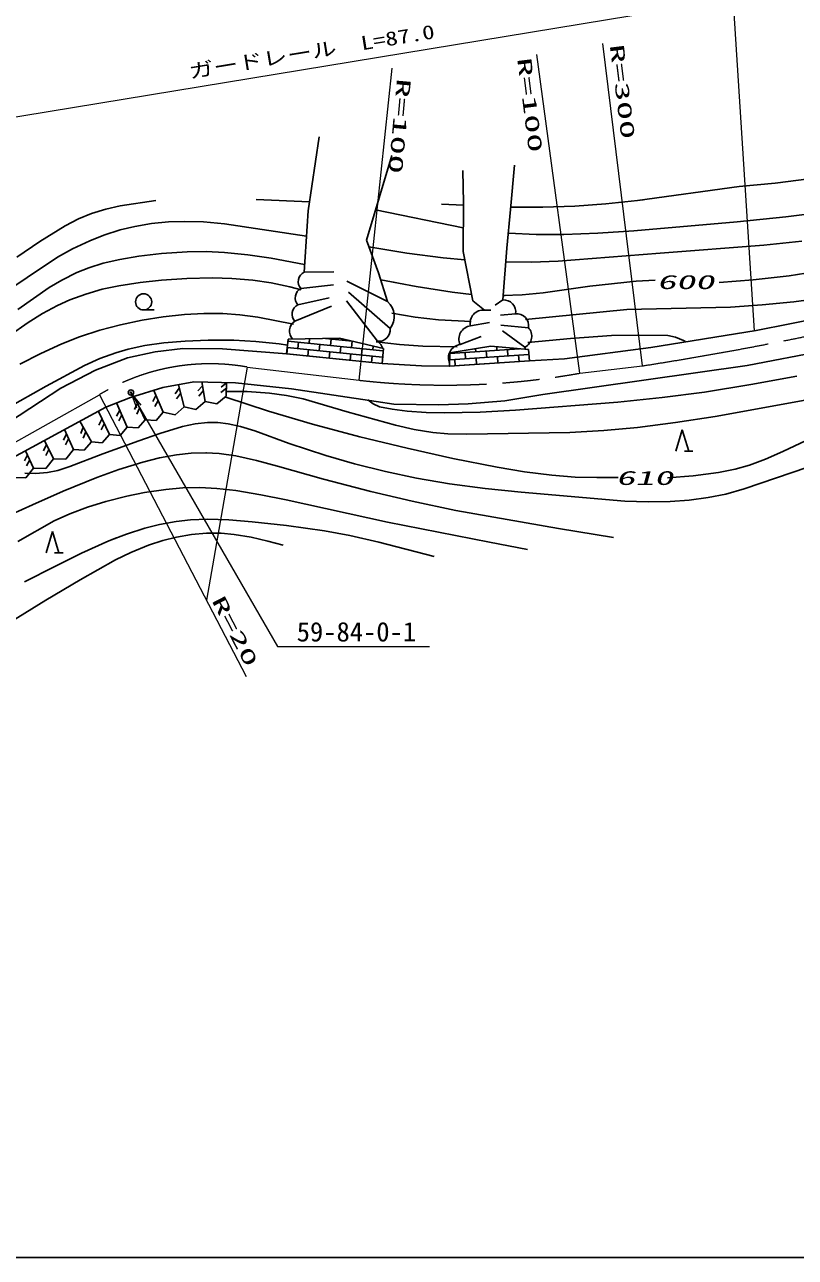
# Model space of a CAD drawing. Units: millimetres, scale not verified. Extents: x 40000 to 680000, y 20000 to 380000.
# Drawn here: x 85981 to 158424, y 205000 to 320764 of the extents above; entities that cross this region are included whole.
import ezdxf
from ezdxf.enums import TextEntityAlignment as Align

# ---------------------------------------------------------------- set-up
doc = ezdxf.new("R2010")
doc.units = ezdxf.units.MM
doc.header["$LTSCALE"] = 1000
doc.header["$PDMODE"] = 32
doc.header["$PDSIZE"] = 500
doc.linetypes.add('CHAIN', pattern=[18.5, 12, -1.5, 3.5, -1.5])
for name, color, linetype, lineweight in [('M-BGD', 7, 'Continuous', 25), ('M-BMK', 2, 'CHAIN', 13), ('M-BMK-SRVR', 3, 'Continuous', 25), ('M-STR-HTXT', 7, 'Continuous', 13), ('M-TTL-BAND', 7, 'Continuous', 25)]:
    doc.layers.add(name, color=color, linetype=linetype, lineweight=lineweight)
doc.layers.add('M-OTRS', color=6, linetype='Continuous')
doc.styles.add('ＭＳ ゴシック', font='')
doc.styles.get('ＭＳ ゴシック').set_extended_font_data('MS Gothic')

# ---------------------------------------------------------------- blocks, each defined once
blk = doc.blocks.new('open_arrow')
at = {"color": 0, "linetype": 'Continuous', "lineweight": -2}
blk.add_lwpolyline([(7.5, 1.25), (0, 0), (7.5, -1.25)], dxfattribs=at)

msp = doc.modelspace()

# ---------------------------------------------------------------- linework, layer by layer
at = {"layer": 'M-BGD'}
for p, q in [((112627, 303294), (113667, 310214)), ((118104, 300531), (120497, 308461)), ((127181, 307075), (127218, 304031)), ((132036, 307571), (131663, 303411)), ((153133, 305568), (156519, 305885)), ((156519, 305885), (159705, 306293)), ((143596, 304245), (153133, 305568)), ((92263, 303021), (93600, 303440)), ((92263, 303021), (93600, 303440)), ((93600, 303440), (94969, 303763)), ((93600, 303440), (94969, 303763)), ((94969, 303763), (98321, 304262)), ((107759, 304342), (112750, 304115)), ((118964, 303382), (127209, 301675)), ((125154, 303911), (127217, 303799)), ((127218, 304031), (127200, 299464)), ((131663, 303411), (131316, 299759)), ((131682, 303629), (134683, 303624)), ((131682, 303629), (134683, 303624)), ((134683, 303624), (137682, 303724)), ((134683, 303624), (137682, 303724)), ((137682, 303724), (140612, 303929)), ((137682, 303724), (140612, 303929)), ((140612, 303929), (143596, 304245)), ((140612, 303929), (143596, 304245)), ((143596, 304245), (144131, 304313)), ((89787, 301881), (91029, 302516)), ((89787, 301881), (91029, 302516)), ((91029, 302516), (92263, 303021)), ((91029, 302516), (92263, 303021)), ((97915, 302084), (99515, 302243)), ((99515, 302243), (100982, 302290)), ((100982, 302290), (102781, 302235)), ((102781, 302235), (104776, 302060)), ((112244, 297516), (112627, 303294)), ((143252, 301398), (152947, 302242)), ((152947, 302242), (157522, 302714)), ((157522, 302714), (162002, 303278)), ((87408, 300392), (89787, 301881)), ((92094, 300466), (93430, 300995)), ((93430, 300995), (94960, 301481)), ((94960, 301481), (96329, 301812)), ((96329, 301812), (97915, 302084)), ((104776, 302060), (112469, 300907)), ((131451, 301186), (134053, 301072)), ((134053, 301072), (136660, 301065)), ((136660, 301065), (139858, 301176)), ((136660, 301065), (139858, 301176)), ((139858, 301176), (143252, 301398)), ((139858, 301176), (143252, 301398)), ((85253, 298919), (87408, 300392)), ((90469, 299696), (92094, 300466)), ((90469, 299696), (92094, 300466)), ((119246, 297470), (118104, 300531)), ((118345, 299884), (121900, 299317)), ((145706, 299294), (155448, 300062)), ((155448, 300062), (159029, 300441)), ((80953, 293496), (89068, 298924)), ((89068, 298924), (90469, 299696)), ((89068, 298924), (90469, 299696)), ((93355, 298350), (94919, 298716)), ((94919, 298716), (96715, 299018)), ((96715, 299018), (98858, 299269)), ((96715, 299018), (98858, 299269)), ((98858, 299269), (101258, 299443)), ((98858, 299269), (101258, 299443)), ((101258, 299443), (103053, 299466)), ((103053, 299466), (104774, 299382)), ((104774, 299382), (106962, 299157)), ((106962, 299157), (109140, 298831)), ((109140, 298831), (112292, 298239)), ((121900, 299317), (125309, 298879)), ((125309, 298879), (127352, 298684)), ((127200, 299464), (128107, 294815)), ((131316, 299759), (130924, 294909)), ((136114, 298568), (145706, 299294)), ((90894, 297482), (92024, 297934)), ((92024, 297934), (93355, 298350)), ((112244, 297516), (115030, 297547)), ((131212, 298480), (133613, 298472)), ((133613, 298472), (136114, 298568)), ((157848, 297169), (160197, 297559)), ((88285, 296076), (89478, 296781)), ((88285, 296076), (89478, 296781)), ((89478, 296781), (90894, 297482)), ((89478, 296781), (90894, 297482)), ((94832, 296251), (96835, 296564)), ((94832, 296251), (96835, 296564)), ((96835, 296564), (98859, 296773)), ((96835, 296564), (98859, 296773)), ((98859, 296773), (101229, 296929)), ((101229, 296929), (103646, 296985)), ((103646, 296985), (105448, 296934)), ((103646, 296985), (105448, 296934)), ((105448, 296934), (107433, 296766)), ((105448, 296934), (107433, 296766)), ((107433, 296766), (109157, 296506)), ((109157, 296506), (110915, 296132)), ((120083, 294752), (116261, 296665)), ((120083, 294752), (119246, 297470)), ((119448, 296812), (120807, 296556)), ((119448, 296812), (122782, 296174)), ((139096, 296191), (143453, 296678)), ((143453, 296678), (145259, 296770)), ((151277, 296535), (154472, 296790)), ((151277, 296535), (154472, 296790)), ((154472, 296790), (157848, 297169)), ((154472, 296790), (157848, 297169)), ((85338, 294007), (88285, 296076)), ((90231, 294918), (91721, 295468)), ((91721, 295468), (93258, 295908)), ((93258, 295908), (94832, 296251)), ((110915, 296132), (111970, 295871)), ((111954, 295979), (114999, 296335)), ((120331, 292227), (116408, 295628)), ((122782, 296174), (126157, 295634)), ((126157, 295634), (127986, 295437)), ((130957, 295319), (132741, 295394)), ((130957, 295319), (131151, 295322)), ((132741, 295394), (134727, 295584)), ((134727, 295584), (139096, 296191)), ((87669, 293641), (89069, 294390)), ((87669, 293641), (89069, 294390)), ((89069, 294390), (90231, 294918)), ((111374, 292904), (114811, 294330)), ((111664, 294441), (114590, 295096)), ((119151, 291040), (116230, 294838)), ((128107, 294815), (129199, 293960)), ((130924, 294909), (130218, 294421)), ((142598, 294029), (152312, 294245)), ((152312, 294245), (155307, 294442)), ((152312, 294245), (155307, 294442)), ((155307, 294442), (158293, 294742)), ((155307, 294442), (158293, 294742)), ((158293, 294742), (161542, 295171)), ((86317, 292801), (87669, 293641)), ((86317, 292801), (87669, 293641)), ((94990, 292580), (97014, 293007)), ((97014, 293007), (99003, 293332)), ((97164, 293968), (98164, 293968)), ((99003, 293332), (101006, 293549)), ((101006, 293549), (102812, 293641)), ((101006, 293549), (102812, 293641)), ((102812, 293641), (104614, 293627)), ((102812, 293641), (104614, 293627)), ((104614, 293627), (106209, 293518)), ((106209, 293518), (107894, 293297)), ((107894, 293297), (111247, 292626)), ((120509, 293679), (122685, 293307)), ((120509, 293679), (122685, 293307)), ((122685, 293307), (124872, 293045)), ((122685, 293307), (124872, 293045)), ((124872, 293045), (127948, 292877)), ((129199, 293960), (129813, 293959)), ((132126, 293608), (130702, 293479)), ((133051, 293064), (142598, 294029)), ((154740, 292039), (163358, 293739)), ((84519, 291526), (86317, 292801)), ((84519, 291526), (86317, 292801)), ((91149, 291439), (93051, 292064)), ((93051, 292064), (94990, 292580)), ((127882, 292488), (129682, 292803)), ((133329, 292307), (130751, 292530)), ((133007, 290470), (130885, 292016)), ((144836, 290435), (154740, 292039)), ((87491, 289875), (89477, 290780)), ((89477, 290780), (91149, 291439)), ((95708, 290295), (97269, 290628)), ((97269, 290628), (99057, 290877)), ((97269, 290628), (99057, 290877)), ((99057, 290877), (101063, 291043)), ((99057, 290877), (101063, 291043)), ((101063, 291043), (103233, 291130)), ((103233, 291130), (105632, 291121)), ((105632, 291121), (107711, 291011)), ((107711, 291011), (109900, 290786)), ((109900, 290786), (110687, 290679)), ((110742, 291227), (110604, 289855)), ((110741, 291227), (110604, 289855)), ((110724, 291049), (119636, 290144)), ((110740, 291048), (110758, 291228)), ((115582, 291318), (110741, 291227)), ((110742, 291227), (115583, 291318)), ((111674, 290350), (111735, 290947)), ((112730, 290845), (112772, 291265)), ((113664, 290147), (113725, 290744)), ((114258, 291293), (116767, 291038)), ((114720, 290643), (114780, 291240)), ((119711, 290342), (115582, 291318)), ((115583, 291318), (119712, 290342)), ((115775, 291139), (115788, 291270)), ((116709, 290441), (116770, 291037)), ((118699, 290239), (118733, 290573)), ((119023, 290983), (121208, 290717)), ((119023, 290983), (121208, 290717)), ((121208, 290717), (123401, 290561)), ((121208, 290717), (123401, 290561)), ((126903, 290721), (128903, 291484)), ((133291, 290928), (137275, 291299)), ((137275, 291299), (141157, 291562)), ((141157, 291562), (143758, 291616)), ((141157, 291562), (143758, 291616)), ((143758, 291616), (146445, 291562)), ((143758, 291616), (146445, 291562)), ((146445, 291562), (147169, 291401)), ((146445, 291562), (147169, 291401)), ((147169, 291401), (147916, 291115)), ((147916, 291115), (148071, 291048)), ((85539, 288870), (87491, 289875)), ((92647, 288309), (95646, 289464)), ((93058, 289400), (94554, 289957)), ((93058, 289400), (94554, 289957)), ((94554, 289957), (95708, 290295)), ((95646, 289464), (98257, 290051)), ((98257, 290051), (100843, 290346)), ((100843, 290346), (104577, 290323)), ((104577, 290323), (110614, 289854)), ((110604, 289855), (119572, 288944)), ((110614, 289854), (119598, 288942)), ((110619, 289854), (110679, 290451)), ((110664, 290452), (119604, 289544)), ((112608, 289651), (112669, 290248)), ((114598, 289449), (114659, 290046)), ((115654, 289945), (115715, 290542)), ((116588, 289247), (116649, 289844)), ((117644, 289743), (117704, 290340)), ((118578, 289045), (118639, 289642)), ((119572, 288944), (119711, 290342)), ((119578, 288943), (119712, 290342)), ((123401, 290561), (126641, 290502)), ((125943, 289952), (125924, 288694)), ((125944, 289952), (125925, 288693)), ((125934, 289295), (133384, 289777)), ((129801, 290559), (125943, 289952)), ((125943, 289897), (132499, 290321)), ((125944, 289952), (129803, 290559)), ((126383, 289925), (126376, 290020)), ((127419, 289391), (127380, 289990)), ((128378, 290054), (128360, 290332)), ((128456, 288857), (128417, 289456)), ((129415, 289520), (129376, 290119)), ((133334, 290247), (129801, 290559)), ((133336, 290247), (129803, 290559)), ((130374, 290184), (130353, 290510)), ((130452, 288986), (130413, 289585)), ((131411, 289649), (131372, 290248)), ((132370, 290313), (132369, 290332)), ((132448, 289115), (132409, 289714)), ((133444, 289180), (133334, 290247)), ((133446, 289180), (133336, 290247)), ((136722, 289393), (144836, 290435)), ((153901, 288754), (161435, 290194)), ((88001, 286820), (91595, 288744)), ((89399, 286636), (92647, 288309)), ((91595, 288744), (93058, 289400)), ((91595, 288744), (93058, 289400)), ((119573, 288944), (123278, 288709)), ((123278, 288709), (125895, 288691)), ((125895, 288691), (133446, 289180)), ((125924, 288694), (133444, 289180)), ((126460, 288728), (126421, 289327)), ((133446, 289180), (136722, 289393)), ((134700, 286042), (153901, 288754)), ((98976, 286677), (101874, 287228)), ((101874, 287228), (105809, 287138)), ((102944, 285379), (102629, 287211)), ((104957, 287113), (104443, 286731)), ((104914, 285889), (104959, 287158)), ((105809, 287138), (111077, 286566)), ((154229, 286963), (158556, 287767)), ((84349, 284749), (88001, 286820)), ((87469, 285385), (89399, 286636)), ((95926, 285760), (98976, 286677)), ((98328, 285942), (98025, 285377)), ((99004, 284360), (98123, 286420)), ((100517, 286612), (100135, 286098)), ((100644, 286128), (100262, 285614)), ((100974, 284870), (100428, 286953)), ((102691, 286854), (102266, 286375)), ((102775, 286361), (102350, 285882)), ((104940, 286613), (104426, 286231)), ((104886, 286318), (106886, 286299)), ((104886, 286318), (106886, 286299)), ((106886, 286299), (108993, 286165)), ((106886, 286299), (108993, 286165)), ((108993, 286165), (110581, 285947)), ((108993, 286165), (110581, 285947)), ((110581, 285947), (112149, 285624)), ((110581, 285947), (112149, 285624)), ((111077, 286566), (119009, 285388)), ((131116, 285430), (134700, 286042)), ((145920, 285743), (149886, 286259)), ((149886, 286259), (154229, 286963)), ((83374, 279296), (93619, 284831)), ((84464, 283411), (87469, 285385)), ((93619, 284831), (95926, 285760)), ((95630, 282967), (94630, 285238)), ((97317, 283663), (96262, 285861)), ((96576, 285206), (96299, 284629)), ((98524, 285482), (98222, 284917)), ((100974, 284870), (100116, 284123)), ((102086, 284632), (100974, 284870)), ((102944, 285379), (102086, 284632)), ((104056, 285142), (102944, 285379)), ((104914, 285889), (104056, 285142)), ((104907, 285784), (108900, 284478)), ((112149, 285624), (112169, 285620)), ((112149, 285624), (116304, 284391)), ((118253, 285520), (118745, 285170)), ((118253, 285520), (118745, 285170)), ((118253, 285520), (118745, 285170)), ((118745, 285170), (119351, 284881)), ((118745, 285170), (119351, 284881)), ((118745, 285170), (119351, 284881)), ((119009, 285388), (120687, 285122)), ((119351, 284881), (120523, 284643)), ((119351, 284881), (120523, 284643)), ((119351, 284881), (120523, 284643)), ((120687, 285122), (124901, 285045)), ((124901, 285045), (127684, 285161)), ((127684, 285161), (131116, 285430)), ((132109, 284564), (141742, 285307)), ((141742, 285307), (145920, 285743)), ((150900, 283969), (160381, 285698)), ((93943, 282270), (92909, 284448)), ((93251, 283727), (92971, 283151)), ((94922, 284575), (94626, 284008)), ((95124, 284117), (94827, 283550)), ((96793, 284755), (96515, 284178)), ((97317, 283663), (96648, 282893)), ((98335, 283590), (97317, 283663)), ((99004, 284360), (98335, 283590)), ((100116, 284123), (99004, 284360)), ((108900, 284478), (113025, 283238)), ((116304, 284391), (120825, 283160)), ((120523, 284643), (121926, 284475)), ((120523, 284643), (121926, 284475)), ((121926, 284475), (123714, 284333)), ((123714, 284333), (125406, 284300)), ((125406, 284300), (128804, 284383)), ((128804, 284383), (132109, 284564)), ((147143, 283390), (150900, 283969)), ((90569, 280876), (89728, 282729)), ((92256, 281573), (91184, 283515)), ((91496, 282950), (91251, 282358)), ((91737, 282512), (91493, 281921)), ((93466, 283275), (93186, 282699)), ((95630, 282967), (94961, 282196)), ((96648, 282893), (95630, 282967)), ((98674, 282376), (100819, 283034)), ((98674, 282376), (100819, 283034)), ((100819, 283034), (101995, 283278)), ((100819, 283034), (101995, 283278)), ((101995, 283278), (103170, 283403)), ((101995, 283278), (103170, 283403)), ((103170, 283403), (104128, 283397)), ((104128, 283397), (105100, 283285)), ((105100, 283285), (106261, 283033)), ((105100, 283285), (106261, 283033)), ((106261, 283033), (107611, 282621)), ((106261, 283033), (107611, 282621)), ((107611, 282621), (110850, 281442)), ((113025, 283238), (117473, 282064)), ((120825, 283160), (122582, 282750)), ((120825, 283160), (122582, 282750)), ((120825, 283160), (122582, 282750)), ((122582, 282750), (124355, 282455)), ((122582, 282750), (124355, 282455)), ((122582, 282750), (124355, 282455)), ((137220, 282462), (140415, 282649)), ((140415, 282649), (143572, 282939)), ((143572, 282939), (147143, 283390)), ((147199, 280709), (147798, 282709)), ((147798, 282709), (148399, 280710)), ((88030, 281326), (87761, 280745)), ((88695, 279993), (87839, 281708)), ((89911, 282326), (89621, 281755)), ((90117, 281871), (89828, 281300)), ((92256, 281573), (91587, 280803)), ((93274, 281500), (92256, 281573)), ((93943, 282270), (93274, 281500)), ((93331, 280471), (96720, 281667)), ((93331, 280471), (96720, 281667)), ((94961, 282196), (93943, 282270)), ((96720, 281667), (98674, 282376)), ((96720, 281667), (98674, 282376)), ((110850, 281442), (114304, 280302)), ((117473, 282064), (121947, 280989)), ((124355, 282455), (124362, 282454)), ((124355, 282455), (125754, 282342)), ((124355, 282455), (125754, 282342)), ((125754, 282342), (127554, 282311)), ((125754, 282342), (127554, 282311)), ((127554, 282311), (137220, 282462)), ((157261, 280666), (159981, 281972)), ((86250, 280362), (85961, 279790)), ((86820, 279110), (86072, 280754)), ((88253, 280879), (87984, 280298)), ((90569, 280876), (89853, 279966)), ((90235, 279277), (93331, 280471)), ((90235, 279277), (93331, 280471)), ((91587, 280803), (90569, 280876)), ((98657, 280079), (100241, 280370)), ((100241, 280370), (101631, 280521)), ((100241, 280370), (101631, 280521)), ((101631, 280521), (103020, 280557)), ((101631, 280521), (103020, 280557)), ((103020, 280557), (103068, 280556)), ((103020, 280557), (104255, 280485)), ((104255, 280485), (105830, 280265)), ((105830, 280265), (107790, 279841)), ((105830, 280265), (107790, 279841)), ((114304, 280302), (116994, 279528)), ((114304, 280302), (116994, 279528)), ((121947, 280989), (126240, 280029)), ((147999, 280709), (148799, 280710)), ((153617, 277157), (162730, 280294)), ((155613, 279943), (157261, 280666)), ((155613, 279943), (157261, 280666)), ((86820, 279110), (86104, 278200)), ((86458, 279907), (86168, 279335)), ((87978, 279083), (86820, 279110)), ((88695, 279993), (87978, 279083)), ((89853, 279966), (88695, 279993)), ((89088, 278905), (90235, 279277)), ((89088, 278905), (90235, 279277)), ((94830, 278984), (97087, 279687)), ((97087, 279687), (98657, 280079)), ((107790, 279841), (109740, 279313)), ((107790, 279841), (109740, 279313)), ((109740, 279313), (114073, 278078)), ((116994, 279528), (119888, 278805)), ((116994, 279528), (119888, 278805)), ((126240, 280029), (130397, 279205)), ((130397, 279205), (132966, 278776)), ((130397, 279205), (132966, 278776)), ((151206, 278711), (152767, 279023)), ((152767, 279023), (154120, 279398)), ((154120, 279398), (155613, 279943)), ((154120, 279398), (155613, 279943)), ((86104, 278200), (84946, 278227)), ((85995, 278649), (86999, 278620)), ((85995, 278649), (86999, 278620)), ((86999, 278620), (88117, 278697)), ((86999, 278620), (88117, 278697)), ((88117, 278697), (89088, 278905)), ((88117, 278697), (89088, 278905)), ((89614, 276947), (92755, 278233)), ((89614, 276947), (92755, 278233)), ((92755, 278233), (94830, 278984)), ((114073, 278078), (118522, 276916)), ((119888, 278805), (122803, 278188)), ((122803, 278188), (125909, 277639)), ((132966, 278776), (135547, 278449)), ((132966, 278776), (135547, 278449)), ((135547, 278449), (137740, 278283)), ((137740, 278283), (139772, 278231)), ((139772, 278231), (141777, 278236)), ((146401, 278191), (148818, 278400)), ((146401, 278191), (148818, 278400)), ((148818, 278400), (151206, 278711)), ((148818, 278400), (151206, 278711)), ((86733, 275657), (89614, 276947)), ((86733, 275657), (89614, 276947)), ((95577, 276471), (97252, 276818)), ((95577, 276471), (97252, 276818)), ((97252, 276818), (99239, 277115)), ((97252, 276818), (99239, 277115)), ((99239, 277115), (100836, 277252)), ((99239, 277115), (100836, 277252)), ((100836, 277252), (102433, 277288)), ((100836, 277252), (102433, 277288)), ((102433, 277288), (104042, 277216)), ((104042, 277216), (105825, 277022)), ((105825, 277022), (108194, 276624)), ((118522, 276916), (122401, 276006)), ((125909, 277639), (129274, 277200)), ((129274, 277200), (132662, 276859)), ((132662, 276859), (142391, 276024)), ((150231, 276346), (151882, 276685)), ((150231, 276346), (151882, 276685)), ((151882, 276685), (153617, 277157)), ((151882, 276685), (153617, 277157)), ((83810, 274353), (86733, 275657)), ((83810, 274353), (86733, 275657)), ((91903, 275443), (93627, 275979)), ((91903, 275443), (93627, 275979)), ((93627, 275979), (95577, 276471)), ((93627, 275979), (95577, 276471)), ((95577, 276471), (95873, 276536)), ((108194, 276624), (110555, 276124)), ((110555, 276124), (120086, 274045)), ((122401, 276006), (126501, 275150)), ((142391, 276024), (144588, 275950)), ((142391, 276024), (144588, 275950)), ((144588, 275950), (146646, 275980)), ((144588, 275950), (146646, 275980)), ((146646, 275980), (148445, 276108)), ((146646, 275980), (148445, 276108)), ((148445, 276108), (150231, 276346)), ((148445, 276108), (150231, 276346)), ((88755, 274162), (90216, 274811)), ((88755, 274162), (90216, 274811)), ((90216, 274811), (91903, 275443)), ((90216, 274811), (91903, 275443)), ((126501, 275150), (136153, 273436)), ((85345, 272235), (88755, 274162)), ((95561, 272925), (97282, 273479)), ((97282, 273479), (98642, 273826)), ((97282, 273479), (98642, 273826)), ((98642, 273826), (100216, 274116)), ((98642, 273826), (100216, 274116)), ((100216, 274116), (101569, 274262)), ((101569, 274262), (103164, 274321)), ((103164, 274321), (105168, 274262)), ((103164, 274321), (105168, 274262)), ((105168, 274262), (107375, 274083)), ((105168, 274262), (107375, 274083)), ((107375, 274083), (110589, 273731)), ((107375, 274083), (110589, 273731)), ((110589, 273731), (114151, 273230)), ((110589, 273731), (114151, 273230)), ((114151, 273230), (116548, 272787)), ((120086, 274045), (129688, 272153)), ((136153, 273436), (141324, 272605)), ((88000, 271156), (88599, 273157)), ((88599, 273157), (89200, 271157)), ((91337, 271121), (93890, 272276)), ((91337, 271121), (93890, 272276)), ((93890, 272276), (95561, 272925)), ((93890, 272276), (94621, 272572)), ((97635, 271882), (98964, 272317)), ((98964, 272317), (100264, 272641)), ((100264, 272641), (101655, 272874)), ((101655, 272874), (103060, 272994)), ((103060, 272994), (104466, 272994)), ((104466, 272994), (105690, 272891)), ((105690, 272891), (107265, 272625)), ((107265, 272625), (108825, 272256)), ((108825, 272256), (110267, 271868)), ((116548, 272787), (119277, 272173)), ((119277, 272173), (124476, 270817)), ((129688, 272153), (133235, 271477)), ((88800, 271157), (89600, 271157)), ((88830, 269876), (91337, 271121)), ((88830, 269876), (91337, 271121)), ((94526, 270501), (95970, 271199)), ((94526, 270501), (95970, 271199)), ((95970, 271199), (97635, 271882)), ((95970, 271199), (97635, 271882)), ((85967, 268448), (88830, 269876)), ((91186, 268637), (94526, 270501)), ((87977, 266724), (91186, 268637)), ((87977, 266724), (91186, 268637)), ((79655, 261576), (87977, 266724))]:
    msp.add_line(p, q, dxfattribs=at)
msp.add_circle((97164, 294728), 760, dxfattribs=at)
for centre, radius, start, end in [((112676, 296638), 978, 116.17639, 222.43688), ((112386, 295101), 978, 116.17639, 222.43688), ((112095, 293564), 978, 116.17639, 222.43688), ((118854, 293357), 1859, 322.57922, 48.62634), ((131037, 293807), 1107, 349.62414, 95.88439), ((111942, 291994), 1073, 122.00524, 224.98889), ((129092, 292730), 1234, 85.05163, 191.31164), ((132240, 292506), 1107, 349.62414, 95.88439), ((119296, 292076), 1046, 262.05212, 8.31237), ((128066, 291231), 1270, 98.34069, 203.69689), ((132479, 291509), 1166, 296.92541, 43.18566), ((118179, 289813), 1566, 20.3612, 51.61755), ((127087, 289464), 1270, 98.34069, 203.69689), ((132482, 290245), 572, 2.6947, 23.16027)]:
    msp.add_arc(centre, radius, start, end, dxfattribs=at)
at = {"layer": 'M-BMK'}
for p, q in [((106907, 288605), (117412, 287372)), ((138160, 288031), (144049, 288720)), ((82763, 280260), (93003, 286009))]:
    msp.add_line(p, q, dxfattribs=at)
for centre, radius, start, end in [((94244, 609082), 324210, 278.83676, 282.93966), ((103407, 268820), 20092, 79.96798, 121.18737), ((125519, 359057), 72142, 263.54768, 280.09188)]:
    msp.add_arc(centre, radius, start, end, dxfattribs=at)
at = {"layer": 'M-BMK-SRVR'}
for p, q in [((95922, 286218), (96022, 286218)), ((95972, 286268), (95972, 286168))]:
    msp.add_line(p, q, dxfattribs=at)
msp.add_circle((95972, 286218), 50, dxfattribs=at)
at = {"layer": 'M-OTRS'}
msp.add_point((95972, 286218), dxfattribs=at)
at = {"layer": 'M-STR-HTXT'}
for p, q in [((154598, 292003), (152525, 324223)), ((72513, 310021), (152589, 323225)), ((144049, 288720), (140324, 318979)), ((138160, 288031), (134127, 317963)), ((117412, 287372), (120521, 316665)), ((106907, 288605), (103063, 266722)), ((93003, 286009), (106811, 259536))]:
    msp.add_line(p, q, dxfattribs=at)
msp.add_lwpolyline([(95972, 286218), (109735, 262380), (124023, 262380)], dxfattribs=at)
at = {"layer": 'M-TTL-BAND'}
msp.add_line((40000, 205000), (579000, 205000), dxfattribs=at)

# ---------------------------------------------------------------- block references
at = {"layer": 'M-STR-HTXT', "xscale": 200, "yscale": 200, "rotation": 300}
msp.add_blockref('open_arrow', (95972, 286218), dxfattribs=at)

# ---------------------------------------------------------------- texts
at = {"layer": 'M-BGD', "style": 'ＭＳ ゴシック', "oblique": 15, "width": 2}
for s, p in [('600', (145420, 295534)), ('610', (141565, 277138))]:
    msp.add_text(s, height=1320, rotation=0.032, dxfattribs=at).set_placement(p, align=Align.BOTTOM_LEFT)
at = {"layer": 'M-STR-HTXT', "style": 'ＭＳ ゴシック'}
for s, rotation, width, p in [('ガードレール\u3000L=87.0', 9.332, 1.3, (101589, 315305)), ('R=300', 277.132, 2, (140578, 318806)), ('R=100', 277.132, 2, (131879, 317549)), ('R=100', 264.832, 2, (120590, 315794)), ('R=20', 297.432, 2, (103169, 266519))]:
    msp.add_text(s, height=1320, rotation=rotation, dxfattribs=dict(at, width=width)).set_placement(p, align=Align.BOTTOM_LEFT)
msp.add_text('59-84-0-1', height=1833, dxfattribs=at).set_placement((111556, 262286), align=Align.BOTTOM_LEFT)

doc.saveas('drawing.dxf')
